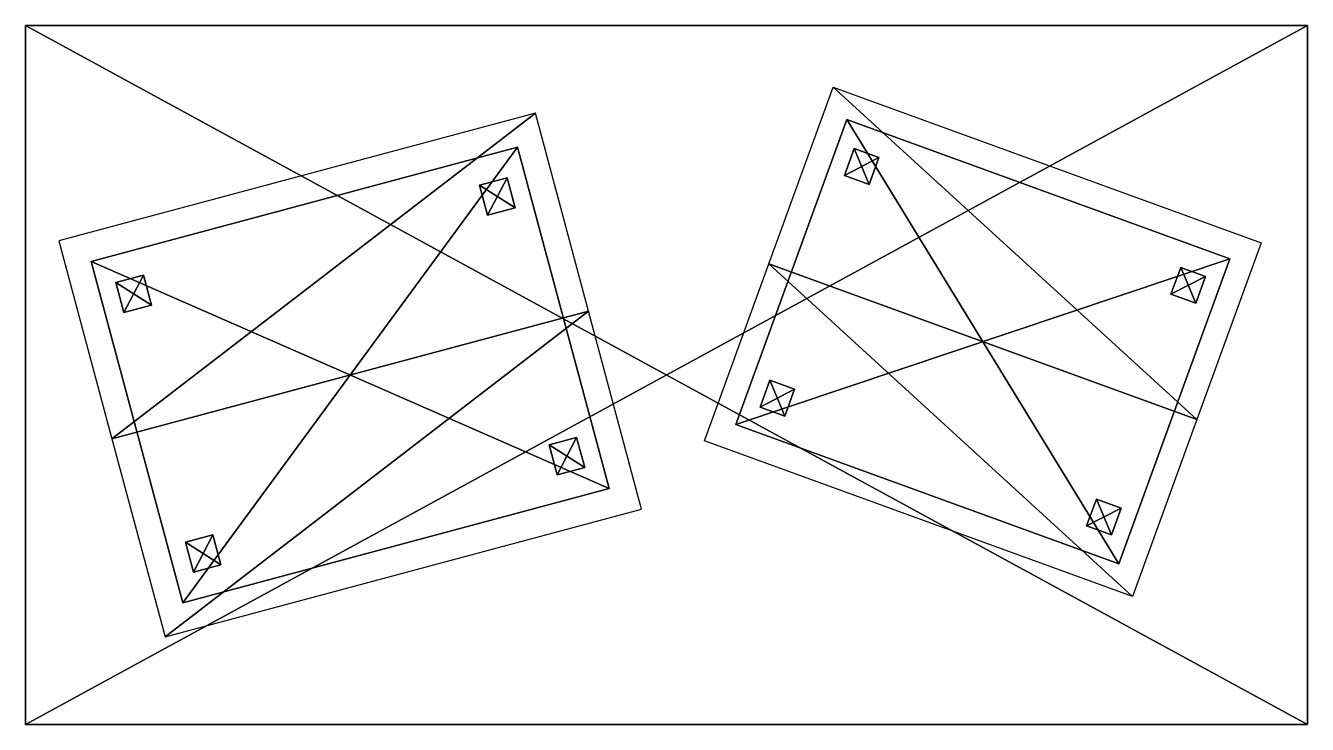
# Model space of a CAD drawing. Extents: x -3.85 to 3.85, y -2.1 to 2.1.
import ezdxf

# ---------------------------------------------------------------- set-up
doc = ezdxf.new("R2010")
doc.units = 0
doc.layers.get('0').update_dxf_attribs({"linetype": 'CONTINUOUS', "true_color": 0xffffff})
for name, color, linetype, true_color in [('Beam', 7, 'CONTINUOUS', 0xbfa172), ('Platform', 7, 'CONTINUOUS', 0x747c80), ('RoofBlue', 7, 'CONTINUOUS', 0x438591), ('RoofRust', 7, 'CONTINUOUS', 0xb97150), ('Supports', 7, 'CONTINUOUS', 0xd1dbe5)]:
    doc.layers.add(name, color=color, linetype=linetype, true_color=true_color)

# ---------------------------------------------------------------- blocks, each defined once
blk = doc.blocks.new('Post', base_point=(5, -2, 1))
for points in [[(4.89, -2.11, 1), (4.89, -2.11, 2.9), (4.89, -1.89, 2.9)], [(4.89, -2.11, 1), (4.89, -1.89, 2.9), (4.89, -1.89, 1)], [(5.11, -1.89, 1), (5.11, -2.11, 1), (4.89, -2.11, 1)], [(5.11, -1.89, 1), (4.89, -2.11, 1), (4.89, -1.89, 1)], [(4.89, -1.89, 2.9), (4.89, -2.11, 2.9), (5.11, -2.11, 2.9)], [(4.89, -1.89, 2.9), (5.11, -2.11, 2.9), (5.11, -1.89, 2.9)], [(4.89, -1.89, 2.9), (5.11, -1.89, 2.9), (5.11, -1.89, 1)], [(4.89, -1.89, 2.9), (5.11, -1.89, 1), (4.89, -1.89, 1)], [(5.11, -1.89, 1), (5.11, -1.89, 2.9), (5.11, -2.11, 2.9)], [(5.11, -1.89, 1), (5.11, -2.11, 2.9), (5.11, -2.11, 1)], [(4.89, -2.11, 1), (5.11, -2.11, 1), (5.11, -2.11, 2.9)], [(4.89, -2.11, 1), (5.11, -2.11, 2.9), (4.89, -2.11, 2.9)]]:
    blk.add_3dface(points)
blk = doc.blocks.new('Frame')
for p in [(-1.45, 0.95), (1.45, 0.95), (-1.45, -0.95), (1.45, -0.95)]:
    blk.add_blockref('Post', p)
blk = doc.blocks.new('PavilionModule')
at = {"color": 0}
for points in [[(-1.9, 0, 2.8), (1.9, 0, 2.8), (1.9, 1.45, 2)], [(-1.9, 0, 2.8), (1.9, 1.45, 2), (-1.9, 1.45, 2)], [(-1.9, -1.45, 2), (1.9, -1.45, 2), (1.9, 0, 2.8)], [(-1.9, -1.45, 2), (1.9, 0, 2.8), (-1.9, 0, 2.8)]]:
    blk.add_3dface(points, dxfattribs=at)
at = {"layer": 'Beam'}
for points in [[(-1.7, -1.25, 1.845), (-1.7, -1.25, 1.995), (-1.7, 1.25, 1.995)], [(-1.7, -1.25, 1.845), (-1.7, 1.25, 1.995), (-1.7, 1.25, 1.845)], [(1.7, 1.25, 1.845), (1.7, -1.25, 1.845), (-1.7, -1.25, 1.845)], [(1.7, 1.25, 1.845), (-1.7, -1.25, 1.845), (-1.7, 1.25, 1.845)], [(-1.7, 1.25, 1.995), (-1.7, -1.25, 1.995), (1.7, -1.25, 1.995)], [(-1.7, 1.25, 1.995), (1.7, -1.25, 1.995), (1.7, 1.25, 1.995)], [(-1.7, 1.25, 1.995), (1.7, 1.25, 1.995), (1.7, 1.25, 1.845)], [(-1.7, 1.25, 1.995), (1.7, 1.25, 1.845), (-1.7, 1.25, 1.845)], [(1.7, 1.25, 1.845), (1.7, 1.25, 1.995), (1.7, -1.25, 1.995)], [(1.7, 1.25, 1.845), (1.7, -1.25, 1.995), (1.7, -1.25, 1.845)], [(-1.7, -1.25, 1.845), (1.7, -1.25, 1.845), (1.7, -1.25, 1.995)], [(-1.7, -1.25, 1.845), (1.7, -1.25, 1.995), (-1.7, -1.25, 1.995)]]:
    blk.add_3dface(points, dxfattribs=at)
at = {"layer": 'Supports'}
blk.add_blockref('Frame', (0, 0), dxfattribs=at)

msp = doc.modelspace()

# ---------------------------------------------------------------- linework, layer by layer
at = {"layer": 'Platform'}
for points in [[(-3.85, -2.1, -0.04), (-3.85, -2.1, 0.12), (-3.85, 2.1, 0.12)], [(-3.85, -2.1, -0.04), (-3.85, 2.1, 0.12), (-3.85, 2.1, -0.04)], [(3.85, 2.1, -0.04), (3.85, -2.1, -0.04), (-3.85, -2.1, -0.04)], [(3.85, 2.1, -0.04), (-3.85, -2.1, -0.04), (-3.85, 2.1, -0.04)], [(-3.85, 2.1, 0.12), (-3.85, -2.1, 0.12), (3.85, -2.1, 0.12)], [(-3.85, 2.1, 0.12), (3.85, -2.1, 0.12), (3.85, 2.1, 0.12)], [(-3.85, 2.1, 0.12), (3.85, 2.1, 0.12), (3.85, 2.1, -0.04)], [(-3.85, 2.1, 0.12), (3.85, 2.1, -0.04), (-3.85, 2.1, -0.04)], [(3.85, 2.1, -0.04), (3.85, 2.1, 0.12), (3.85, -2.1, 0.12)], [(3.85, 2.1, -0.04), (3.85, -2.1, 0.12), (3.85, -2.1, -0.04)], [(-3.85, -2.1, -0.04), (3.85, -2.1, -0.04), (3.85, -2.1, 0.12)], [(-3.85, -2.1, -0.04), (3.85, -2.1, 0.12), (-3.85, -2.1, 0.12)]]:
    msp.add_3dface(points, dxfattribs=at)

# ---------------------------------------------------------------- block references
at = {"layer": 'RoofBlue', "xscale": 0.78, "yscale": 0.85, "zscale": 0.85, "rotation": 15}
msp.add_blockref('PavilionModule', (-1.9, 0, 0.12), dxfattribs=at)
at = {"layer": 'RoofRust', "xscale": -0.72, "yscale": 0.78, "zscale": 0.72, "rotation": -20}
msp.add_blockref('PavilionModule', (1.9, 0.2, 0.12), dxfattribs=at)

doc.saveas('drawing.dxf')
